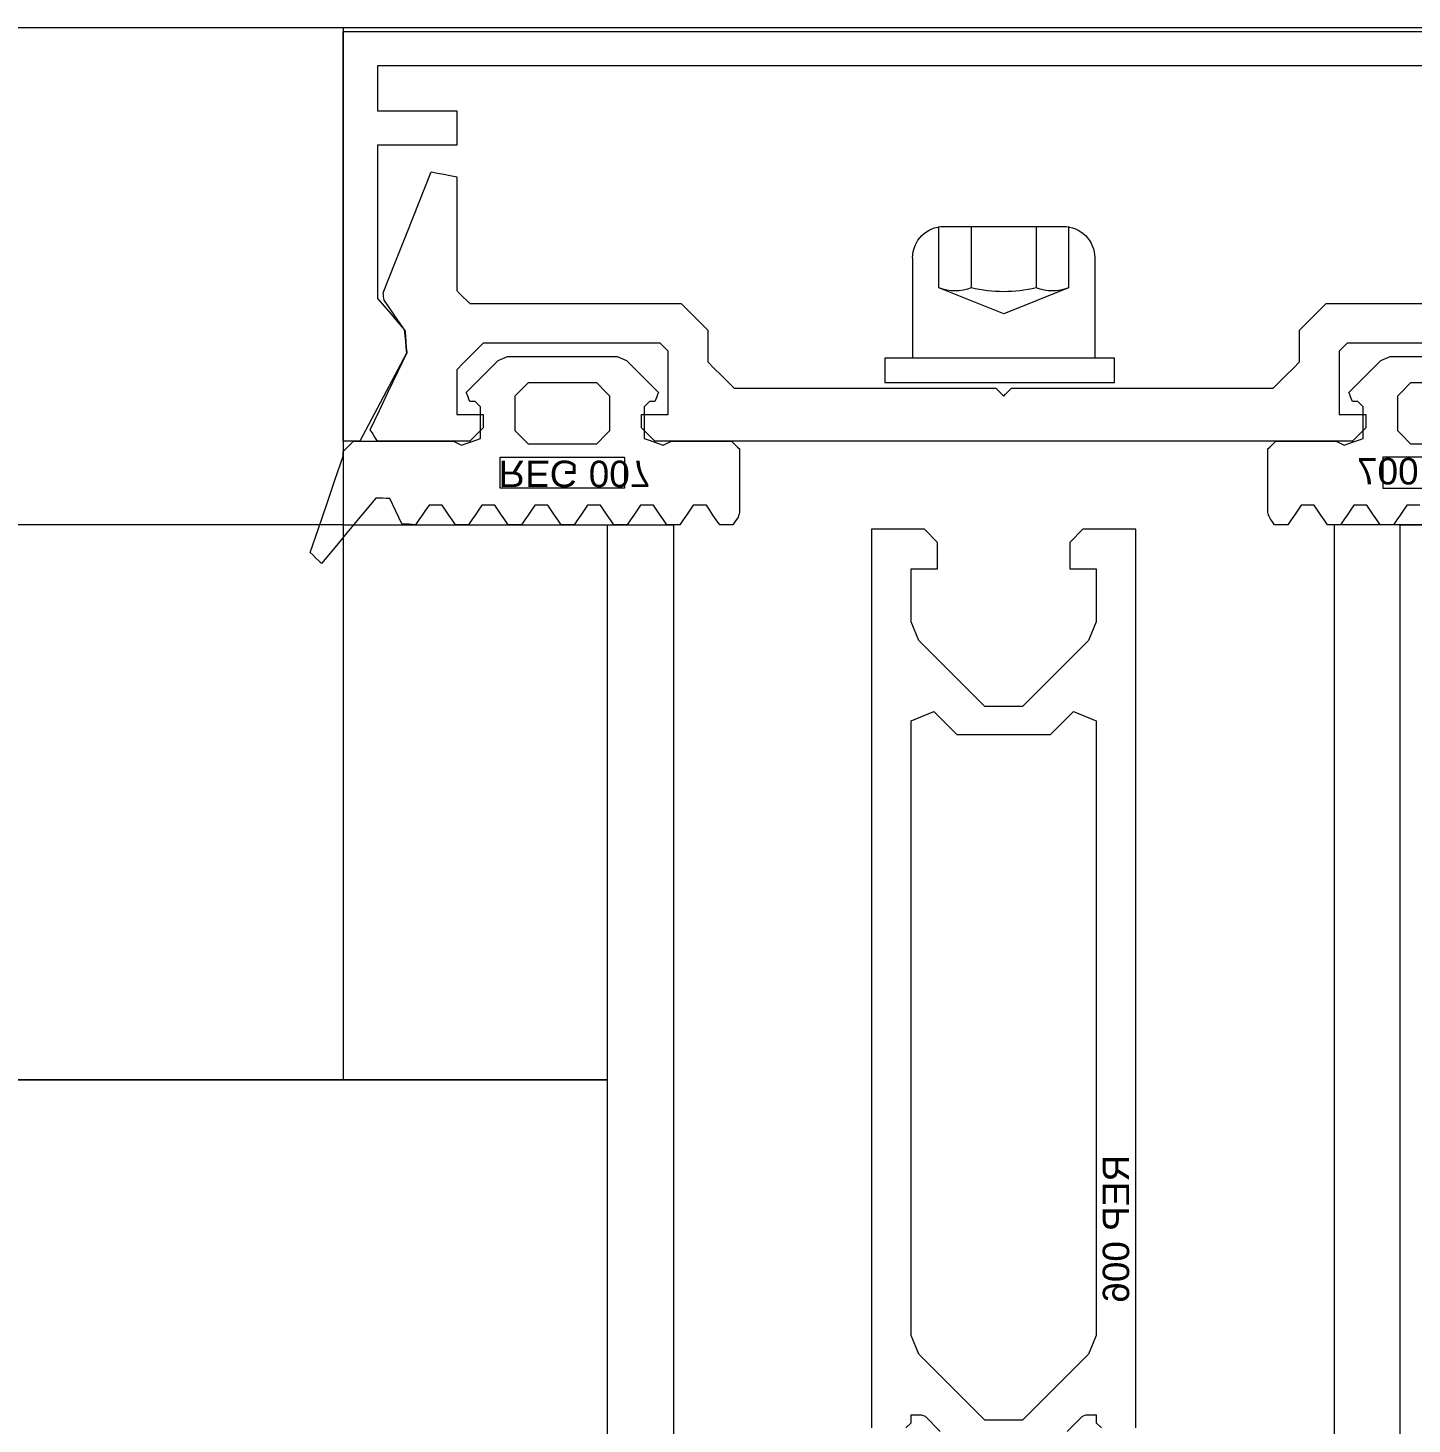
# Model space of a CAD drawing. Header units: millimetres. Extents: x 97 to 214665, y -4577 to 61202.
# Drawn here: x 189736.2 to 189788.6, y 16072.2 to 16125 of the extents above; entities that cross this region are included whole.
import ezdxf

# ---------------------------------------------------------------- set-up
doc = ezdxf.new("R2010")
doc.units = ezdxf.units.MM
for name, color, linetype, lineweight in [('A-GLAZ-____-MCUT', 151, 'Continuous', 9), ('A-GLAZ-____-OTLN', 151, 'Continuous', 9), ('A-GLAZ-CURT-OTLN', 52, 'Continuous', 9), ('A-GLAZ-CWMG-MCUT', 51, 'Continuous', 9), ('A-GLAZ-CWMG-OTLN', 51, 'Continuous', 9), ('G-XREF-____-OTLN', 8, 'Continuous', 9)]:
    doc.layers.add(name, color=color, linetype=linetype, lineweight=lineweight)
doc.styles.add('Arial', font='arial.ttf', dxfattribs={"height": 1})

# ---------------------------------------------------------------- blocks, each defined once
blk = doc.blocks.new('Прямоугольный импост - Рядовой 50х200-39391430-О_АИ_ПП_4_200_Целиком')
at = {"layer": 'A-GLAZ-CWMG-MCUT', "color": 90}
for p, q in [((-40, -21), (-40, 21)), ((-10, 21), (-10, -21)), ((-50, -39.8), (-50, -21)), ((-50, -21), (-40, -21)), ((-10, -21), (0, -21)), ((0, -39.8), (-50, -39.8))]:
    blk.add_line(p, q, dxfattribs=at)
blk = doc.blocks.new('PNS_Панель прямоугольная2 - Нр_Стекло - 40мм-39391516-О_АИ_ПП_4_200_Целиком')
at = {"layer": 'A-GLAZ-____-OTLN', "lineweight": 5}
h = blk.add_hatch(dxfattribs=at)
h.set_pattern_fill('FP_141', color=256, style=0, pattern_type=2)
h.set_pattern_definition([(45, (-131902.5, -15985.2), (-282.8427, 282.8427), [200, -600]), (45, (-132102.5, -16085.2), (-282.8427, 282.8427), [600, -200]), (45, (-131702.5, -16185.2), (-282.8427, 282.8427), [200, -600])])
h.paths.add_polyline_path([(-192.64, -40), (447.511, -40), (447.511, -21), (457.511, -21), (457.511, 0), (-457.511, 0), (-457.511, -21), (-447.511, -21), (-447.511, -40)])
at = {"layer": 'A-GLAZ-____-MCUT', "color": 10, "lineweight": 5}
blk.add_line((457.511, 0), (-457.511, 0), dxfattribs=at)
at = {"layer": 'A-GLAZ-____-OTLN', "color": 10, "lineweight": 5}
blk.add_line((-457.511, 0), (457.511, 0), dxfattribs=at)
blk = doc.blocks.new('Прямоугольный импост - Рядовой 50х200-39391418-О_АИ_ПП_4_200_Целиком')
at = {"layer": 'A-GLAZ-CWMG-OTLN', "color": 10, "lineweight": 5}
for p, q in [((132250, 16125), (131354.978, 16125)), ((132250, 16106.2), (131354.978, 16106.2)), ((132250, 16106.2), (132250, 16085.2))]:
    blk.add_line(p, q, dxfattribs=at)
blk = doc.blocks.new('Прямоугольный импост - 200_dwg-17677014-О_АИ_ПП_4_200_Целиком')
at = {"layer": 'G-XREF-____-OTLN', "color": 10, "lineweight": 5}
for p, q in [((227995.227, 196719.511), (227995.227, 196721.831)), ((227997.677, 196719.511), (227997.677, 196721.831)), ((227994.193, 196719.511), (227998.711, 196719.511))]:
    blk.add_line(p, q, dxfattribs=at)
at = {"layer": 'G-XREF-____-OTLN', "color": 10, "lineweight": 5, "flags": 128}
for points in [[(227998.855, 196765.1), (227999.429, 196764.526), (227999.571, 196764.468), (227999.952, 196764.468), (227999.952, 196764.768), (228000.152, 196764.968)], [(228001.452, 196764.968), (228001.452, 196730.967), (227999.452, 196730.967), (227998.952, 196731.467), (227998.952, 196732.467), (227999.952, 196732.467), (227999.952, 196734.468), (227999.659, 196735.175), (227997.159, 196737.675), (227995.745, 196737.675), (227993.245, 196735.175), (227992.952, 196734.468), (227992.952, 196732.467), (227993.952, 196732.467), (227993.952, 196731.467), (227993.452, 196730.967), (227991.452, 196730.967), (227991.452, 196764.968)], [(227992.752, 196764.968), (227992.952, 196764.768), (227992.952, 196764.468), (227993.334, 196764.468), (227993.475, 196764.526), (227994.049, 196765.1)], [(227971.852, 196730.798), (227983.952, 196730.798), (227983.952, 196772.798), (227982.452, 196772.798)], [(228021.053, 196730.798), (228008.952, 196730.798), (228008.952, 196772.798), (228010.452, 196772.798)], [(227970.64, 196732.263), (227970.534, 196732.159), (227970.427, 196732.055), (227970.321, 196731.951), (227970.214, 196731.847)], [(227972.687, 196729.788), (227972.176, 196730.407), (227971.664, 196731.025), (227971.152, 196731.644), (227970.64, 196732.263)], [(227970.214, 196731.847), (227970.524, 196730.934), (227970.833, 196730.021), (227971.143, 196729.109), (227971.452, 196728.196)], [(227973.682, 196730.759), (227973.567, 196730.519), (227973.452, 196730.279), (227973.338, 196730.039), (227973.223, 196729.8)], [(227974.2, 196730.798), (227974.07, 196730.788), (227973.941, 196730.778), (227973.811, 196730.768), (227973.682, 196730.759)], [(227974.705, 196730.06), (227974.578, 196730.244), (227974.452, 196730.429), (227974.326, 196730.614), (227974.2, 196730.798)], [(227975.705, 196730.798), (227975.578, 196730.614), (227975.452, 196730.429), (227975.326, 196730.244), (227975.2, 196730.06)], [(227976.2, 196730.798), (227976.076, 196730.798), (227975.952, 196730.798), (227975.828, 196730.798), (227975.705, 196730.798)], [(227976.705, 196730.06), (227976.578, 196730.244), (227976.452, 196730.429), (227976.326, 196730.614), (227976.2, 196730.798)], [(227977.705, 196730.798), (227977.578, 196730.614), (227977.452, 196730.429), (227977.326, 196730.244), (227977.2, 196730.06)], [(227978.2, 196730.798), (227978.076, 196730.798), (227977.952, 196730.798), (227977.828, 196730.798), (227977.705, 196730.798)], [(227978.705, 196730.06), (227978.578, 196730.244), (227978.452, 196730.429), (227978.326, 196730.614), (227978.2, 196730.798)], [(227979.705, 196730.798), (227979.578, 196730.614), (227979.452, 196730.429), (227979.326, 196730.244), (227979.2, 196730.06)], [(227980.2, 196730.798), (227980.076, 196730.798), (227979.952, 196730.798), (227979.828, 196730.798), (227979.705, 196730.798)], [(227980.705, 196730.06), (227980.578, 196730.244), (227980.452, 196730.429), (227980.326, 196730.614), (227980.2, 196730.798)], [(227981.705, 196730.798), (227981.578, 196730.614), (227981.452, 196730.429), (227981.326, 196730.244), (227981.2, 196730.06)], [(227982.2, 196730.798), (227982.076, 196730.798), (227981.952, 196730.798), (227981.828, 196730.798), (227981.705, 196730.798)], [(227982.705, 196730.06), (227982.578, 196730.244), (227982.452, 196730.429), (227982.326, 196730.614), (227982.2, 196730.798)], [(227983.705, 196730.798), (227983.578, 196730.614), (227983.452, 196730.429), (227983.326, 196730.244), (227983.2, 196730.06)], [(227984.2, 196730.798), (227984.076, 196730.798), (227983.952, 196730.798), (227983.828, 196730.798), (227983.705, 196730.798)], [(227984.705, 196730.06), (227984.578, 196730.244), (227984.452, 196730.429), (227984.326, 196730.614), (227984.2, 196730.798)], [(227985.705, 196730.798), (227985.578, 196730.614), (227985.452, 196730.429), (227985.326, 196730.244), (227985.2, 196730.06)], [(227986.2, 196730.798), (227986.076, 196730.798), (227985.952, 196730.798), (227985.828, 196730.798), (227985.705, 196730.798)], [(227986.4, 196730.506), (227986.35, 196730.579), (227986.3, 196730.652), (227986.25, 196730.725), (227986.2, 196730.798)], [(228006.705, 196730.798), (228006.655, 196730.725), (228006.605, 196730.652), (228006.555, 196730.579), (228006.505, 196730.506)], [(228007.2, 196730.798), (228007.076, 196730.798), (228006.952, 196730.798), (228006.828, 196730.798), (228006.705, 196730.798)], [(228007.705, 196730.06), (228007.578, 196730.244), (228007.452, 196730.429), (228007.326, 196730.614), (228007.2, 196730.798)], [(228008.705, 196730.798), (228008.578, 196730.614), (228008.452, 196730.429), (228008.326, 196730.244), (228008.2, 196730.06)], [(228009.2, 196730.798), (228009.076, 196730.798), (228008.952, 196730.798), (228008.828, 196730.798), (228008.705, 196730.798)], [(228009.705, 196730.06), (228009.578, 196730.244), (228009.452, 196730.429), (228009.326, 196730.614), (228009.2, 196730.798)], [(228010.705, 196730.798), (228010.578, 196730.614), (228010.452, 196730.429), (228010.326, 196730.244), (228010.2, 196730.06)], [(228011.2, 196730.798), (228011.076, 196730.798), (228010.952, 196730.798), (228010.828, 196730.798), (228010.705, 196730.798)], [(228011.705, 196730.06), (228011.578, 196730.244), (228011.452, 196730.429), (228011.326, 196730.614), (228011.2, 196730.798)], [(227986.452, 196730.336), (227986.439, 196730.379), (227986.426, 196730.421), (227986.413, 196730.463), (227986.4, 196730.506)], [(227986.452, 196727.929), (227986.452, 196728.531), (227986.452, 196729.133), (227986.452, 196729.735), (227986.452, 196730.336)], [(228006.505, 196730.506), (228006.491, 196730.463), (228006.478, 196730.421), (228006.465, 196730.379), (228006.452, 196730.336)], [(228006.452, 196730.336), (228006.452, 196729.735), (228006.452, 196729.133), (228006.452, 196728.531), (228006.452, 196727.929)], [(227973.223, 196729.8), (227973.089, 196729.797), (227972.955, 196729.794), (227972.821, 196729.791), (227972.687, 196729.788)], [(227975.2, 196730.06), (227975.076, 196730.06), (227974.952, 196730.06), (227974.828, 196730.06), (227974.705, 196730.06)], [(227977.2, 196730.06), (227977.076, 196730.06), (227976.952, 196730.06), (227976.828, 196730.06), (227976.705, 196730.06)], [(227979.2, 196730.06), (227979.076, 196730.06), (227978.952, 196730.06), (227978.828, 196730.06), (227978.705, 196730.06)], [(227981.2, 196730.06), (227981.076, 196730.06), (227980.952, 196730.06), (227980.828, 196730.06), (227980.705, 196730.06)], [(227983.2, 196730.06), (227983.076, 196730.06), (227982.952, 196730.06), (227982.828, 196730.06), (227982.705, 196730.06)], [(227985.2, 196730.06), (227985.076, 196730.06), (227984.952, 196730.06), (227984.828, 196730.06), (227984.705, 196730.06)], [(228008.2, 196730.06), (228008.076, 196730.06), (228007.952, 196730.06), (228007.828, 196730.06), (228007.705, 196730.06)], [(228010.2, 196730.06), (228010.076, 196730.06), (228009.952, 196730.06), (228009.828, 196730.06), (228009.705, 196730.06)], [(228012.2, 196730.06), (228012.076, 196730.06), (228011.952, 196730.06), (228011.828, 196730.06), (228011.705, 196730.06)], [(227971.452, 196728.196), (227971.452, 196728.154), (227971.452, 196728.113), (227971.452, 196728.071), (227971.452, 196728.029)], [(227971.452, 196728.029), (227971.552, 196727.929), (227971.652, 196727.829), (227971.752, 196727.729), (227971.852, 196727.629)], [(227972.093, 196727.629), (227971.933, 196727.629), (227971.772, 196727.629), (227971.612, 196727.629), (227971.452, 196727.629)], [(227971.452, 196727.629), (227971.452, 196723.754), (227971.452, 196719.879), (227971.452, 196716.004), (227971.452, 196712.129)], [(227971.852, 196727.629), (227972.796, 196727.629), (227973.739, 196727.629), (227974.682, 196727.629), (227975.626, 196727.629)], [(227973.859, 196724.304), (227973.417, 196725.136), (227972.976, 196725.967), (227972.534, 196726.798), (227972.093, 196727.629)], [(227972.752, 196727.629), (227972.684, 196727.522), (227972.617, 196727.415), (227972.549, 196727.307), (227972.481, 196727.2)], [(227976.252, 196727.629), (227975.377, 196727.629), (227974.502, 196727.629), (227973.627, 196727.629), (227972.752, 196727.629)], [(227975.626, 196727.629), (227975.704, 196727.667), (227975.782, 196727.705), (227975.861, 196727.742), (227975.939, 196727.78)], [(227975.939, 196727.78), (227976.117, 196727.718), (227976.296, 196727.656), (227976.474, 196727.594), (227976.652, 196727.531)], [(227976.752, 196727.129), (227976.627, 196727.254), (227976.502, 196727.379), (227976.377, 196727.504), (227976.252, 196727.629)], [(227976.652, 196727.531), (227976.652, 196727.231), (227976.652, 196726.93), (227976.652, 196726.63), (227976.652, 196726.329)], [(227977.952, 196727.229), (227978.077, 196727.354), (227978.202, 196727.479), (227978.327, 196727.604), (227978.452, 196727.729)], [(227978.452, 196727.729), (227979.102, 196727.729), (227979.752, 196727.729), (227980.402, 196727.729), (227981.052, 196727.729)], [(227981.052, 196727.729), (227981.177, 196727.604), (227981.302, 196727.479), (227981.427, 196727.354), (227981.552, 196727.229)], [(227983.252, 196727.629), (227983.127, 196727.504), (227983.002, 196727.379), (227982.877, 196727.254), (227982.752, 196727.129)], [(227982.852, 196727.531), (227983.031, 196727.594), (227983.209, 196727.656), (227983.387, 196727.718), (227983.565, 196727.78)], [(227982.852, 196726.329), (227982.852, 196726.63), (227982.852, 196726.93), (227982.852, 196727.231), (227982.852, 196727.531)], [(228009.652, 196727.629), (228003.052, 196727.629), (227996.452, 196727.629), (227989.852, 196727.629), (227983.252, 196727.629)], [(227983.565, 196727.78), (227983.644, 196727.742), (227983.722, 196727.705), (227983.8, 196727.667), (227983.879, 196727.629)], [(227983.879, 196727.629), (227984.447, 196727.629), (227985.015, 196727.629), (227985.584, 196727.629), (227986.152, 196727.629)], [(227986.152, 196727.629), (227986.227, 196727.704), (227986.302, 196727.779), (227986.377, 196727.854), (227986.452, 196727.929)], [(228006.452, 196727.929), (228006.527, 196727.854), (228006.602, 196727.779), (228006.677, 196727.704), (228006.752, 196727.629)], [(228006.752, 196727.629), (228007.321, 196727.629), (228007.889, 196727.629), (228008.457, 196727.629), (228009.026, 196727.629)], [(228009.026, 196727.629), (228009.104, 196727.667), (228009.182, 196727.705), (228009.261, 196727.742), (228009.339, 196727.78)], [(228009.339, 196727.78), (228009.517, 196727.718), (228009.696, 196727.656), (228009.874, 196727.594), (228010.052, 196727.531)], [(228010.152, 196727.129), (228010.027, 196727.254), (228009.902, 196727.379), (228009.777, 196727.504), (228009.652, 196727.629)], [(228010.052, 196727.531), (228010.052, 196727.231), (228010.052, 196726.93), (228010.052, 196726.63), (228010.052, 196726.329)], [(228011.352, 196727.229), (228011.477, 196727.354), (228011.602, 196727.479), (228011.727, 196727.604), (228011.852, 196727.729)], [(228011.852, 196727.729), (228012.502, 196727.729), (228013.152, 196727.729), (228013.802, 196727.729), (228014.452, 196727.729)], [(227972.481, 196727.2), (227972.83, 196726.468), (227973.178, 196725.736), (227973.526, 196725.005), (227973.875, 196724.273)], [(227976.752, 196726.629), (227976.752, 196726.754), (227976.752, 196726.879), (227976.752, 196727.004), (227976.752, 196727.129)], [(227977.952, 196725.929), (227977.952, 196726.254), (227977.952, 196726.579), (227977.952, 196726.904), (227977.952, 196727.229)], [(227981.552, 196727.229), (227981.552, 196726.904), (227981.552, 196726.579), (227981.552, 196726.254), (227981.552, 196725.929)], [(227982.752, 196727.129), (227982.752, 196727.004), (227982.752, 196726.879), (227982.752, 196726.754), (227982.752, 196726.629)], [(228010.152, 196726.629), (228010.152, 196726.754), (228010.152, 196726.879), (228010.152, 196727.004), (228010.152, 196727.129)], [(228011.352, 196725.929), (228011.352, 196726.254), (228011.352, 196726.579), (228011.352, 196726.904), (228011.352, 196727.229)], [(227975.752, 196724.929), (227975.752, 196725.354), (227975.752, 196725.779), (227975.752, 196726.204), (227975.752, 196726.629)], [(227975.752, 196726.629), (227976.002, 196726.629), (227976.252, 196726.629), (227976.502, 196726.629), (227976.752, 196726.629)], [(227982.752, 196726.629), (227983.002, 196726.629), (227983.252, 196726.629), (227983.502, 196726.629), (227983.752, 196726.629)], [(227983.752, 196726.629), (227983.752, 196726.029), (227983.752, 196725.429), (227983.752, 196724.829), (227983.752, 196724.229)], [(228009.152, 196724.229), (228009.152, 196724.829), (228009.152, 196725.429), (228009.152, 196726.029), (228009.152, 196726.629)], [(228009.152, 196726.629), (228009.402, 196726.629), (228009.652, 196726.629), (228009.902, 196726.629), (228010.152, 196726.629)], [(227976.252, 196726.129), (227976.217, 196726.044), (227976.182, 196725.958), (227976.146, 196725.873), (227976.111, 196725.788)], [(227976.452, 196726.129), (227976.402, 196726.129), (227976.352, 196726.129), (227976.302, 196726.129), (227976.252, 196726.129)], [(227976.652, 196726.329), (227976.602, 196726.279), (227976.552, 196726.229), (227976.502, 196726.179), (227976.452, 196726.129)], [(227978.452, 196725.429), (227978.327, 196725.554), (227978.202, 196725.679), (227978.077, 196725.804), (227977.952, 196725.929)], [(227981.552, 196725.929), (227981.427, 196725.804), (227981.302, 196725.679), (227981.177, 196725.554), (227981.052, 196725.429)], [(227983.052, 196726.129), (227983.002, 196726.179), (227982.952, 196726.229), (227982.902, 196726.279), (227982.852, 196726.329)], [(227983.252, 196726.129), (227983.202, 196726.129), (227983.152, 196726.129), (227983.102, 196726.129), (227983.052, 196726.129)], [(227983.394, 196725.788), (227983.358, 196725.873), (227983.323, 196725.958), (227983.288, 196726.044), (227983.252, 196726.129)], [(227996.152, 196725.629), (227996.227, 196725.704), (227996.302, 196725.779), (227996.377, 196725.854), (227996.452, 196725.929)], [(227996.452, 196725.929), (227996.527, 196725.854), (227996.602, 196725.779), (227996.677, 196725.704), (227996.752, 196725.629)], [(228009.652, 196726.129), (228009.617, 196726.044), (228009.582, 196725.958), (228009.546, 196725.873), (228009.511, 196725.788)], [(228009.852, 196726.129), (228009.802, 196726.129), (228009.752, 196726.129), (228009.702, 196726.129), (228009.652, 196726.129)], [(228010.052, 196726.329), (228010.002, 196726.279), (228009.952, 196726.229), (228009.902, 196726.179), (228009.852, 196726.129)], [(228011.852, 196725.429), (228011.727, 196725.554), (228011.602, 196725.679), (228011.477, 196725.804), (228011.352, 196725.929)], [(227976.111, 196725.788), (227976.414, 196725.485), (227976.717, 196725.182), (227977.02, 196724.879), (227977.323, 196724.575)], [(227981.052, 196725.429), (227980.402, 196725.429), (227979.752, 196725.429), (227979.102, 196725.429), (227978.452, 196725.429)], [(227982.182, 196724.575), (227982.485, 196724.879), (227982.788, 196725.182), (227983.091, 196725.485), (227983.394, 196725.788)], [(227985.252, 196724.629), (227985.502, 196724.879), (227985.752, 196725.129), (227986.002, 196725.379), (227986.252, 196725.629)], [(227986.252, 196725.629), (227988.727, 196725.629), (227991.202, 196725.629), (227993.677, 196725.629), (227996.152, 196725.629)], [(227996.752, 196725.629), (227999.227, 196725.629), (228001.702, 196725.629), (228004.177, 196725.629), (228006.652, 196725.629)], [(228006.652, 196725.629), (228006.902, 196725.379), (228007.152, 196725.129), (228007.402, 196724.879), (228007.652, 196724.629)], [(228009.511, 196725.788), (228009.814, 196725.485), (228010.117, 196725.182), (228010.42, 196724.879), (228010.723, 196724.575)], [(228014.452, 196725.429), (228013.802, 196725.429), (228013.152, 196725.429), (228012.502, 196725.429), (228011.852, 196725.429)], [(227976.752, 196723.929), (227976.502, 196724.179), (227976.252, 196724.429), (227976.002, 196724.679), (227975.752, 196724.929)], [(227973.761, 196723.409), (227973.785, 196723.633), (227973.81, 196723.857), (227973.834, 196724.081), (227973.859, 196724.304)], [(227973.875, 196724.273), (227973.859, 196724.074), (227973.843, 196723.875), (227973.828, 196723.676), (227973.812, 196723.477)], [(227977.323, 196724.575), (227977.411, 196724.539), (227977.5, 196724.502), (227977.588, 196724.466), (227977.676, 196724.429)], [(227977.676, 196724.429), (227978.714, 196724.429), (227979.752, 196724.429), (227980.79, 196724.429), (227981.828, 196724.429)], [(227981.828, 196724.429), (227981.916, 196724.466), (227982.005, 196724.502), (227982.093, 196724.539), (227982.182, 196724.575)], [(227985.252, 196723.429), (227985.252, 196723.729), (227985.252, 196724.029), (227985.252, 196724.329), (227985.252, 196724.629)], [(227999.897, 196720.696), (227999.897, 196724.496), (227993.008, 196724.496), (227993.008, 196720.696)], [(228007.652, 196724.629), (228007.652, 196724.329), (228007.652, 196724.029), (228007.652, 196723.729), (228007.652, 196723.429)], [(228010.723, 196724.575), (228010.811, 196724.539), (228010.9, 196724.502), (228010.988, 196724.466), (228011.076, 196724.429)], [(228011.076, 196724.429), (228012.114, 196724.429), (228013.152, 196724.429), (228014.19, 196724.429), (228015.228, 196724.429)], [(227983.452, 196723.929), (227981.777, 196723.929), (227980.102, 196723.929), (227978.427, 196723.929), (227976.752, 196723.929)], [(227983.752, 196724.229), (227983.677, 196724.154), (227983.602, 196724.079), (227983.527, 196724.004), (227983.452, 196723.929)], [(228009.452, 196723.929), (228009.377, 196724.004), (228009.302, 196724.079), (228009.227, 196724.154), (228009.152, 196724.229)], [(228016.152, 196723.929), (228014.477, 196723.929), (228012.802, 196723.929), (228011.127, 196723.929), (228009.452, 196723.929)], [(227972.752, 196722.229), (227973.004, 196722.524), (227973.256, 196722.819), (227973.508, 196723.114), (227973.761, 196723.409)], [(227973.812, 196723.477), (227973.61, 196723.182), (227973.408, 196722.888), (227973.207, 196722.593), (227973.005, 196722.299)], [(227984.252, 196722.429), (227984.502, 196722.679), (227984.752, 196722.929), (227985.002, 196723.179), (227985.252, 196723.429)], [(228007.652, 196723.429), (228007.902, 196723.179), (228008.152, 196722.929), (228008.402, 196722.679), (228008.652, 196722.429)], [(227998.902, 196719.511), (227998.902, 196721.831), (227996.452, 196722.814), (227994.002, 196721.831), (227994.002, 196719.511)], [(227972.752, 196716.429), (227972.752, 196717.879), (227972.752, 196719.329), (227972.752, 196720.779), (227972.752, 196722.229)], [(227973.005, 196722.299), (227972.997, 196722.229), (227972.989, 196722.159), (227972.981, 196722.088), (227972.973, 196722.018)], [(227975.752, 196721.929), (227975.877, 196722.054), (227976.002, 196722.179), (227976.127, 196722.304), (227976.252, 196722.429)], [(227976.252, 196722.429), (227978.252, 196722.429), (227980.252, 196722.429), (227982.252, 196722.429), (227984.252, 196722.429)], [(228008.652, 196722.429), (228010.652, 196722.429), (228012.652, 196722.429), (228014.652, 196722.429), (228016.652, 196722.429)], [(227972.973, 196722.018), (227973.427, 196720.875), (227973.88, 196719.732), (227974.334, 196718.588), (227974.787, 196717.445)], [(227975.752, 196717.629), (227975.752, 196718.704), (227975.752, 196719.779), (227975.752, 196720.854), (227975.752, 196721.929)], [(227974.787, 196717.445), (227975.029, 196717.491), (227975.27, 196717.537), (227975.511, 196717.583), (227975.752, 196717.629)], [(227975.752, 196716.429), (227975.002, 196716.429), (227974.252, 196716.429), (227973.502, 196716.429), (227972.752, 196716.429)], [(227975.752, 196715.129), (227975.752, 196715.454), (227975.752, 196715.779), (227975.752, 196716.104), (227975.752, 196716.429)], [(227972.752, 196713.429), (227972.752, 196713.854), (227972.752, 196714.279), (227972.752, 196714.704), (227972.752, 196715.129)], [(227972.752, 196715.129), (227973.502, 196715.129), (227974.252, 196715.129), (227975.002, 196715.129), (227975.752, 196715.129)], [(228020.152, 196713.429), (228008.302, 196713.429), (227996.452, 196713.429), (227984.602, 196713.429), (227972.752, 196713.429)], [(227971.452, 196712.129), (227983.952, 196712.129), (227996.452, 196712.129), (228008.952, 196712.129), (228021.452, 196712.129)]]:
    blk.add_lwpolyline(points, dxfattribs=at)
for points in [[(227998.22, 196738.735), (227999.099, 196737.857), (227999.952, 196738.21), (227999.952, 196761.468), (227999.659, 196762.175), (227997.159, 196764.675), (227995.745, 196764.675), (227993.245, 196762.175), (227992.952, 196761.468), (227992.952, 196738.21), (227993.806, 196737.857), (227994.684, 196738.735)], [(227982.102, 196728.241), (227982.102, 196729.41), (227977.402, 196729.41), (227977.402, 196728.241)], [(228010.802, 196728.241), (228010.802, 196729.41), (228015.502, 196729.41), (228015.502, 196728.241)], [(227991.956, 196724.496), (227991.956, 196725.417), (228000.648, 196725.417), (228000.648, 196724.496)]]:
    blk.add_lwpolyline(points, close=True, dxfattribs=at)
at = {"layer": 'G-XREF-____-OTLN', "color": 10, "lineweight": 5}
for centre, radius, start, end in [((227994.615, 196720.278), 1.669, 68.4728, 111.5272), ((227996.452, 196716.781), 5.196, 76.3644, 103.6356), ((227998.29, 196720.278), 1.669, 68.4728, 111.5272), ((227994.193, 196720.696), 1.186, 180, 270), ((227998.711, 196720.696), 1.186, 270, 0)]:
    blk.add_arc(centre, radius, start, end, dxfattribs=at)
blk = doc.blocks.new('Прямоугольный импост - 200_dwg-V118-О_АИ_ПП_4_200_Целиком')
at = {"layer": 'G-XREF-____-OTLN', "color": 10, "lineweight": 5}
for p, q in [((227995.227, 196719.511), (227995.227, 196721.831)), ((227997.677, 196719.511), (227997.677, 196721.831)), ((227994.193, 196719.511), (227998.711, 196719.511))]:
    blk.add_line(p, q, dxfattribs=at)
at = {"layer": 'G-XREF-____-OTLN', "color": 10, "lineweight": 5, "flags": 128}
for points in [[(227998.855, 196765.1), (227999.429, 196764.526), (227999.571, 196764.468), (227999.952, 196764.468), (227999.952, 196764.768), (228000.152, 196764.968)], [(228001.452, 196764.968), (228001.452, 196730.967), (227999.452, 196730.967), (227998.952, 196731.467), (227998.952, 196732.467), (227999.952, 196732.467), (227999.952, 196734.468), (227999.659, 196735.175), (227997.159, 196737.675), (227995.745, 196737.675), (227993.245, 196735.175), (227992.952, 196734.468), (227992.952, 196732.467), (227993.952, 196732.467), (227993.952, 196731.467), (227993.452, 196730.967), (227991.452, 196730.967), (227991.452, 196764.968)], [(227992.752, 196764.968), (227992.952, 196764.768), (227992.952, 196764.468), (227993.334, 196764.468), (227993.475, 196764.526), (227994.049, 196765.1)], [(227971.852, 196730.798), (227983.952, 196730.798), (227983.952, 196772.798), (227982.452, 196772.798)], [(228021.053, 196730.798), (228008.952, 196730.798), (228008.952, 196772.798), (228010.452, 196772.798)], [(227970.64, 196732.263), (227970.534, 196732.159), (227970.427, 196732.055), (227970.321, 196731.951), (227970.214, 196731.847)], [(227972.687, 196729.788), (227972.176, 196730.407), (227971.664, 196731.025), (227971.152, 196731.644), (227970.64, 196732.263)], [(227970.214, 196731.847), (227970.524, 196730.934), (227970.833, 196730.021), (227971.143, 196729.109), (227971.452, 196728.196)], [(227973.682, 196730.759), (227973.567, 196730.519), (227973.452, 196730.279), (227973.338, 196730.039), (227973.223, 196729.8)], [(227974.2, 196730.798), (227974.07, 196730.788), (227973.941, 196730.778), (227973.811, 196730.768), (227973.682, 196730.759)], [(227974.705, 196730.06), (227974.578, 196730.244), (227974.452, 196730.429), (227974.326, 196730.614), (227974.2, 196730.798)], [(227975.705, 196730.798), (227975.578, 196730.614), (227975.452, 196730.429), (227975.326, 196730.244), (227975.2, 196730.06)], [(227976.2, 196730.798), (227976.076, 196730.798), (227975.952, 196730.798), (227975.828, 196730.798), (227975.705, 196730.798)], [(227976.705, 196730.06), (227976.578, 196730.244), (227976.452, 196730.429), (227976.326, 196730.614), (227976.2, 196730.798)], [(227977.705, 196730.798), (227977.578, 196730.614), (227977.452, 196730.429), (227977.326, 196730.244), (227977.2, 196730.06)], [(227978.2, 196730.798), (227978.076, 196730.798), (227977.952, 196730.798), (227977.828, 196730.798), (227977.705, 196730.798)], [(227978.705, 196730.06), (227978.578, 196730.244), (227978.452, 196730.429), (227978.326, 196730.614), (227978.2, 196730.798)], [(227979.705, 196730.798), (227979.578, 196730.614), (227979.452, 196730.429), (227979.326, 196730.244), (227979.2, 196730.06)], [(227980.2, 196730.798), (227980.076, 196730.798), (227979.952, 196730.798), (227979.828, 196730.798), (227979.705, 196730.798)], [(227980.705, 196730.06), (227980.578, 196730.244), (227980.452, 196730.429), (227980.326, 196730.614), (227980.2, 196730.798)], [(227981.705, 196730.798), (227981.578, 196730.614), (227981.452, 196730.429), (227981.326, 196730.244), (227981.2, 196730.06)], [(227982.2, 196730.798), (227982.076, 196730.798), (227981.952, 196730.798), (227981.828, 196730.798), (227981.705, 196730.798)], [(227982.705, 196730.06), (227982.578, 196730.244), (227982.452, 196730.429), (227982.326, 196730.614), (227982.2, 196730.798)], [(227983.705, 196730.798), (227983.578, 196730.614), (227983.452, 196730.429), (227983.326, 196730.244), (227983.2, 196730.06)], [(227984.2, 196730.798), (227984.076, 196730.798), (227983.952, 196730.798), (227983.828, 196730.798), (227983.705, 196730.798)], [(227984.705, 196730.06), (227984.578, 196730.244), (227984.452, 196730.429), (227984.326, 196730.614), (227984.2, 196730.798)], [(227985.705, 196730.798), (227985.578, 196730.614), (227985.452, 196730.429), (227985.326, 196730.244), (227985.2, 196730.06)], [(227986.2, 196730.798), (227986.076, 196730.798), (227985.952, 196730.798), (227985.828, 196730.798), (227985.705, 196730.798)], [(227986.4, 196730.506), (227986.35, 196730.579), (227986.3, 196730.652), (227986.25, 196730.725), (227986.2, 196730.798)], [(228006.705, 196730.798), (228006.655, 196730.725), (228006.605, 196730.652), (228006.555, 196730.579), (228006.505, 196730.506)], [(228007.2, 196730.798), (228007.076, 196730.798), (228006.952, 196730.798), (228006.828, 196730.798), (228006.705, 196730.798)], [(228007.705, 196730.06), (228007.578, 196730.244), (228007.452, 196730.429), (228007.326, 196730.614), (228007.2, 196730.798)], [(228008.705, 196730.798), (228008.578, 196730.614), (228008.452, 196730.429), (228008.326, 196730.244), (228008.2, 196730.06)], [(228009.2, 196730.798), (228009.076, 196730.798), (228008.952, 196730.798), (228008.828, 196730.798), (228008.705, 196730.798)], [(228009.705, 196730.06), (228009.578, 196730.244), (228009.452, 196730.429), (228009.326, 196730.614), (228009.2, 196730.798)], [(228010.705, 196730.798), (228010.578, 196730.614), (228010.452, 196730.429), (228010.326, 196730.244), (228010.2, 196730.06)], [(228011.2, 196730.798), (228011.076, 196730.798), (228010.952, 196730.798), (228010.828, 196730.798), (228010.705, 196730.798)], [(228011.705, 196730.06), (228011.578, 196730.244), (228011.452, 196730.429), (228011.326, 196730.614), (228011.2, 196730.798)], [(227986.452, 196730.336), (227986.439, 196730.379), (227986.426, 196730.421), (227986.413, 196730.463), (227986.4, 196730.506)], [(227986.452, 196727.929), (227986.452, 196728.531), (227986.452, 196729.133), (227986.452, 196729.735), (227986.452, 196730.336)], [(228006.505, 196730.506), (228006.491, 196730.463), (228006.478, 196730.421), (228006.465, 196730.379), (228006.452, 196730.336)], [(228006.452, 196730.336), (228006.452, 196729.735), (228006.452, 196729.133), (228006.452, 196728.531), (228006.452, 196727.929)], [(227973.223, 196729.8), (227973.089, 196729.797), (227972.955, 196729.794), (227972.821, 196729.791), (227972.687, 196729.788)], [(227975.2, 196730.06), (227975.076, 196730.06), (227974.952, 196730.06), (227974.828, 196730.06), (227974.705, 196730.06)], [(227977.2, 196730.06), (227977.076, 196730.06), (227976.952, 196730.06), (227976.828, 196730.06), (227976.705, 196730.06)], [(227979.2, 196730.06), (227979.076, 196730.06), (227978.952, 196730.06), (227978.828, 196730.06), (227978.705, 196730.06)], [(227981.2, 196730.06), (227981.076, 196730.06), (227980.952, 196730.06), (227980.828, 196730.06), (227980.705, 196730.06)], [(227983.2, 196730.06), (227983.076, 196730.06), (227982.952, 196730.06), (227982.828, 196730.06), (227982.705, 196730.06)], [(227985.2, 196730.06), (227985.076, 196730.06), (227984.952, 196730.06), (227984.828, 196730.06), (227984.705, 196730.06)], [(228008.2, 196730.06), (228008.076, 196730.06), (228007.952, 196730.06), (228007.828, 196730.06), (228007.705, 196730.06)], [(228010.2, 196730.06), (228010.076, 196730.06), (228009.952, 196730.06), (228009.828, 196730.06), (228009.705, 196730.06)], [(228012.2, 196730.06), (228012.076, 196730.06), (228011.952, 196730.06), (228011.828, 196730.06), (228011.705, 196730.06)], [(227971.452, 196728.196), (227971.452, 196728.154), (227971.452, 196728.113), (227971.452, 196728.071), (227971.452, 196728.029)], [(227971.452, 196728.029), (227971.552, 196727.929), (227971.652, 196727.829), (227971.752, 196727.729), (227971.852, 196727.629)], [(227972.093, 196727.629), (227971.933, 196727.629), (227971.772, 196727.629), (227971.612, 196727.629), (227971.452, 196727.629)], [(227971.452, 196727.629), (227971.452, 196723.754), (227971.452, 196719.879), (227971.452, 196716.004), (227971.452, 196712.129)], [(227971.852, 196727.629), (227972.796, 196727.629), (227973.739, 196727.629), (227974.682, 196727.629), (227975.626, 196727.629)], [(227973.859, 196724.304), (227973.417, 196725.136), (227972.976, 196725.967), (227972.534, 196726.798), (227972.093, 196727.629)], [(227972.752, 196727.629), (227972.684, 196727.522), (227972.617, 196727.415), (227972.549, 196727.307), (227972.481, 196727.2)], [(227976.252, 196727.629), (227975.377, 196727.629), (227974.502, 196727.629), (227973.627, 196727.629), (227972.752, 196727.629)], [(227975.626, 196727.629), (227975.704, 196727.667), (227975.782, 196727.705), (227975.861, 196727.742), (227975.939, 196727.78)], [(227975.939, 196727.78), (227976.117, 196727.718), (227976.296, 196727.656), (227976.474, 196727.594), (227976.652, 196727.531)], [(227976.752, 196727.129), (227976.627, 196727.254), (227976.502, 196727.379), (227976.377, 196727.504), (227976.252, 196727.629)], [(227976.652, 196727.531), (227976.652, 196727.231), (227976.652, 196726.93), (227976.652, 196726.63), (227976.652, 196726.329)], [(227977.952, 196727.229), (227978.077, 196727.354), (227978.202, 196727.479), (227978.327, 196727.604), (227978.452, 196727.729)], [(227978.452, 196727.729), (227979.102, 196727.729), (227979.752, 196727.729), (227980.402, 196727.729), (227981.052, 196727.729)], [(227981.052, 196727.729), (227981.177, 196727.604), (227981.302, 196727.479), (227981.427, 196727.354), (227981.552, 196727.229)], [(227983.252, 196727.629), (227983.127, 196727.504), (227983.002, 196727.379), (227982.877, 196727.254), (227982.752, 196727.129)], [(227982.852, 196727.531), (227983.031, 196727.594), (227983.209, 196727.656), (227983.387, 196727.718), (227983.565, 196727.78)], [(227982.852, 196726.329), (227982.852, 196726.63), (227982.852, 196726.93), (227982.852, 196727.231), (227982.852, 196727.531)], [(228009.652, 196727.629), (228003.052, 196727.629), (227996.452, 196727.629), (227989.852, 196727.629), (227983.252, 196727.629)], [(227983.565, 196727.78), (227983.644, 196727.742), (227983.722, 196727.705), (227983.8, 196727.667), (227983.879, 196727.629)], [(227983.879, 196727.629), (227984.447, 196727.629), (227985.015, 196727.629), (227985.584, 196727.629), (227986.152, 196727.629)], [(227986.152, 196727.629), (227986.227, 196727.704), (227986.302, 196727.779), (227986.377, 196727.854), (227986.452, 196727.929)], [(228006.452, 196727.929), (228006.527, 196727.854), (228006.602, 196727.779), (228006.677, 196727.704), (228006.752, 196727.629)], [(228006.752, 196727.629), (228007.321, 196727.629), (228007.889, 196727.629), (228008.457, 196727.629), (228009.026, 196727.629)], [(228009.026, 196727.629), (228009.104, 196727.667), (228009.182, 196727.705), (228009.261, 196727.742), (228009.339, 196727.78)], [(228009.339, 196727.78), (228009.517, 196727.718), (228009.696, 196727.656), (228009.874, 196727.594), (228010.052, 196727.531)], [(228010.152, 196727.129), (228010.027, 196727.254), (228009.902, 196727.379), (228009.777, 196727.504), (228009.652, 196727.629)], [(228010.052, 196727.531), (228010.052, 196727.231), (228010.052, 196726.93), (228010.052, 196726.63), (228010.052, 196726.329)], [(228011.352, 196727.229), (228011.477, 196727.354), (228011.602, 196727.479), (228011.727, 196727.604), (228011.852, 196727.729)], [(228011.852, 196727.729), (228012.502, 196727.729), (228013.152, 196727.729), (228013.802, 196727.729), (228014.452, 196727.729)], [(227972.481, 196727.2), (227972.83, 196726.468), (227973.178, 196725.736), (227973.526, 196725.005), (227973.875, 196724.273)], [(227976.752, 196726.629), (227976.752, 196726.754), (227976.752, 196726.879), (227976.752, 196727.004), (227976.752, 196727.129)], [(227977.952, 196725.929), (227977.952, 196726.254), (227977.952, 196726.579), (227977.952, 196726.904), (227977.952, 196727.229)], [(227981.552, 196727.229), (227981.552, 196726.904), (227981.552, 196726.579), (227981.552, 196726.254), (227981.552, 196725.929)], [(227982.752, 196727.129), (227982.752, 196727.004), (227982.752, 196726.879), (227982.752, 196726.754), (227982.752, 196726.629)], [(228010.152, 196726.629), (228010.152, 196726.754), (228010.152, 196726.879), (228010.152, 196727.004), (228010.152, 196727.129)], [(228011.352, 196725.929), (228011.352, 196726.254), (228011.352, 196726.579), (228011.352, 196726.904), (228011.352, 196727.229)], [(227975.752, 196724.929), (227975.752, 196725.354), (227975.752, 196725.779), (227975.752, 196726.204), (227975.752, 196726.629)], [(227975.752, 196726.629), (227976.002, 196726.629), (227976.252, 196726.629), (227976.502, 196726.629), (227976.752, 196726.629)], [(227982.752, 196726.629), (227983.002, 196726.629), (227983.252, 196726.629), (227983.502, 196726.629), (227983.752, 196726.629)], [(227983.752, 196726.629), (227983.752, 196726.029), (227983.752, 196725.429), (227983.752, 196724.829), (227983.752, 196724.229)], [(228009.152, 196724.229), (228009.152, 196724.829), (228009.152, 196725.429), (228009.152, 196726.029), (228009.152, 196726.629)], [(228009.152, 196726.629), (228009.402, 196726.629), (228009.652, 196726.629), (228009.902, 196726.629), (228010.152, 196726.629)], [(227976.252, 196726.129), (227976.217, 196726.044), (227976.182, 196725.958), (227976.146, 196725.873), (227976.111, 196725.788)], [(227976.452, 196726.129), (227976.402, 196726.129), (227976.352, 196726.129), (227976.302, 196726.129), (227976.252, 196726.129)], [(227976.652, 196726.329), (227976.602, 196726.279), (227976.552, 196726.229), (227976.502, 196726.179), (227976.452, 196726.129)], [(227978.452, 196725.429), (227978.327, 196725.554), (227978.202, 196725.679), (227978.077, 196725.804), (227977.952, 196725.929)], [(227981.552, 196725.929), (227981.427, 196725.804), (227981.302, 196725.679), (227981.177, 196725.554), (227981.052, 196725.429)], [(227983.052, 196726.129), (227983.002, 196726.179), (227982.952, 196726.229), (227982.902, 196726.279), (227982.852, 196726.329)], [(227983.252, 196726.129), (227983.202, 196726.129), (227983.152, 196726.129), (227983.102, 196726.129), (227983.052, 196726.129)], [(227983.394, 196725.788), (227983.358, 196725.873), (227983.323, 196725.958), (227983.288, 196726.044), (227983.252, 196726.129)], [(227996.152, 196725.629), (227996.227, 196725.704), (227996.302, 196725.779), (227996.377, 196725.854), (227996.452, 196725.929)], [(227996.452, 196725.929), (227996.527, 196725.854), (227996.602, 196725.779), (227996.677, 196725.704), (227996.752, 196725.629)], [(228009.652, 196726.129), (228009.617, 196726.044), (228009.582, 196725.958), (228009.546, 196725.873), (228009.511, 196725.788)], [(228009.852, 196726.129), (228009.802, 196726.129), (228009.752, 196726.129), (228009.702, 196726.129), (228009.652, 196726.129)], [(228010.052, 196726.329), (228010.002, 196726.279), (228009.952, 196726.229), (228009.902, 196726.179), (228009.852, 196726.129)], [(228011.852, 196725.429), (228011.727, 196725.554), (228011.602, 196725.679), (228011.477, 196725.804), (228011.352, 196725.929)], [(227976.111, 196725.788), (227976.414, 196725.485), (227976.717, 196725.182), (227977.02, 196724.879), (227977.323, 196724.575)], [(227981.052, 196725.429), (227980.402, 196725.429), (227979.752, 196725.429), (227979.102, 196725.429), (227978.452, 196725.429)], [(227982.182, 196724.575), (227982.485, 196724.879), (227982.788, 196725.182), (227983.091, 196725.485), (227983.394, 196725.788)], [(227985.252, 196724.629), (227985.502, 196724.879), (227985.752, 196725.129), (227986.002, 196725.379), (227986.252, 196725.629)], [(227986.252, 196725.629), (227988.727, 196725.629), (227991.202, 196725.629), (227993.677, 196725.629), (227996.152, 196725.629)], [(227996.752, 196725.629), (227999.227, 196725.629), (228001.702, 196725.629), (228004.177, 196725.629), (228006.652, 196725.629)], [(228006.652, 196725.629), (228006.902, 196725.379), (228007.152, 196725.129), (228007.402, 196724.879), (228007.652, 196724.629)], [(228009.511, 196725.788), (228009.814, 196725.485), (228010.117, 196725.182), (228010.42, 196724.879), (228010.723, 196724.575)], [(228014.452, 196725.429), (228013.802, 196725.429), (228013.152, 196725.429), (228012.502, 196725.429), (228011.852, 196725.429)], [(227976.752, 196723.929), (227976.502, 196724.179), (227976.252, 196724.429), (227976.002, 196724.679), (227975.752, 196724.929)], [(227973.761, 196723.409), (227973.785, 196723.633), (227973.81, 196723.857), (227973.834, 196724.081), (227973.859, 196724.304)], [(227973.875, 196724.273), (227973.859, 196724.074), (227973.843, 196723.875), (227973.828, 196723.676), (227973.812, 196723.477)], [(227977.323, 196724.575), (227977.411, 196724.539), (227977.5, 196724.502), (227977.588, 196724.466), (227977.676, 196724.429)], [(227977.676, 196724.429), (227978.714, 196724.429), (227979.752, 196724.429), (227980.79, 196724.429), (227981.828, 196724.429)], [(227981.828, 196724.429), (227981.916, 196724.466), (227982.005, 196724.502), (227982.093, 196724.539), (227982.182, 196724.575)], [(227985.252, 196723.429), (227985.252, 196723.729), (227985.252, 196724.029), (227985.252, 196724.329), (227985.252, 196724.629)], [(227999.897, 196720.696), (227999.897, 196724.496), (227993.008, 196724.496), (227993.008, 196720.696)], [(228007.652, 196724.629), (228007.652, 196724.329), (228007.652, 196724.029), (228007.652, 196723.729), (228007.652, 196723.429)], [(228010.723, 196724.575), (228010.811, 196724.539), (228010.9, 196724.502), (228010.988, 196724.466), (228011.076, 196724.429)], [(228011.076, 196724.429), (228012.114, 196724.429), (228013.152, 196724.429), (228014.19, 196724.429), (228015.228, 196724.429)], [(227983.452, 196723.929), (227981.777, 196723.929), (227980.102, 196723.929), (227978.427, 196723.929), (227976.752, 196723.929)], [(227983.752, 196724.229), (227983.677, 196724.154), (227983.602, 196724.079), (227983.527, 196724.004), (227983.452, 196723.929)], [(228009.452, 196723.929), (228009.377, 196724.004), (228009.302, 196724.079), (228009.227, 196724.154), (228009.152, 196724.229)], [(228016.152, 196723.929), (228014.477, 196723.929), (228012.802, 196723.929), (228011.127, 196723.929), (228009.452, 196723.929)], [(227972.752, 196722.229), (227973.004, 196722.524), (227973.256, 196722.819), (227973.508, 196723.114), (227973.761, 196723.409)], [(227973.812, 196723.477), (227973.61, 196723.182), (227973.408, 196722.888), (227973.207, 196722.593), (227973.005, 196722.299)], [(227984.252, 196722.429), (227984.502, 196722.679), (227984.752, 196722.929), (227985.002, 196723.179), (227985.252, 196723.429)], [(228007.652, 196723.429), (228007.902, 196723.179), (228008.152, 196722.929), (228008.402, 196722.679), (228008.652, 196722.429)], [(227998.902, 196719.511), (227998.902, 196721.831), (227996.452, 196722.814), (227994.002, 196721.831), (227994.002, 196719.511)], [(227972.752, 196716.429), (227972.752, 196717.879), (227972.752, 196719.329), (227972.752, 196720.779), (227972.752, 196722.229)], [(227973.005, 196722.299), (227972.997, 196722.229), (227972.989, 196722.159), (227972.981, 196722.088), (227972.973, 196722.018)], [(227975.752, 196721.929), (227975.877, 196722.054), (227976.002, 196722.179), (227976.127, 196722.304), (227976.252, 196722.429)], [(227976.252, 196722.429), (227978.252, 196722.429), (227980.252, 196722.429), (227982.252, 196722.429), (227984.252, 196722.429)], [(228008.652, 196722.429), (228010.652, 196722.429), (228012.652, 196722.429), (228014.652, 196722.429), (228016.652, 196722.429)], [(227972.973, 196722.018), (227973.427, 196720.875), (227973.88, 196719.732), (227974.334, 196718.588), (227974.787, 196717.445)], [(227975.752, 196717.629), (227975.752, 196718.704), (227975.752, 196719.779), (227975.752, 196720.854), (227975.752, 196721.929)], [(227974.787, 196717.445), (227975.029, 196717.491), (227975.27, 196717.537), (227975.511, 196717.583), (227975.752, 196717.629)], [(227975.752, 196716.429), (227975.002, 196716.429), (227974.252, 196716.429), (227973.502, 196716.429), (227972.752, 196716.429)], [(227975.752, 196715.129), (227975.752, 196715.454), (227975.752, 196715.779), (227975.752, 196716.104), (227975.752, 196716.429)], [(227972.752, 196713.429), (227972.752, 196713.854), (227972.752, 196714.279), (227972.752, 196714.704), (227972.752, 196715.129)], [(227972.752, 196715.129), (227973.502, 196715.129), (227974.252, 196715.129), (227975.002, 196715.129), (227975.752, 196715.129)], [(228020.152, 196713.429), (228008.302, 196713.429), (227996.452, 196713.429), (227984.602, 196713.429), (227972.752, 196713.429)], [(227971.452, 196712.129), (227983.952, 196712.129), (227996.452, 196712.129), (228008.952, 196712.129), (228021.452, 196712.129)]]:
    blk.add_lwpolyline(points, dxfattribs=at)
for points in [[(227998.22, 196738.735), (227999.099, 196737.857), (227999.952, 196738.21), (227999.952, 196761.468), (227999.659, 196762.175), (227997.159, 196764.675), (227995.745, 196764.675), (227993.245, 196762.175), (227992.952, 196761.468), (227992.952, 196738.21), (227993.806, 196737.857), (227994.684, 196738.735)], [(227982.102, 196728.241), (227982.102, 196729.41), (227977.402, 196729.41), (227977.402, 196728.241)], [(228010.802, 196728.241), (228010.802, 196729.41), (228015.502, 196729.41), (228015.502, 196728.241)], [(227991.956, 196724.496), (227991.956, 196725.417), (228000.648, 196725.417), (228000.648, 196724.496)]]:
    blk.add_lwpolyline(points, close=True, dxfattribs=at)
at = {"layer": 'G-XREF-____-OTLN', "color": 10, "lineweight": 5}
for centre, radius, start, end in [((227994.615, 196720.278), 1.669, 68.4728, 111.5272), ((227996.452, 196716.781), 5.196, 76.3644, 103.6356), ((227998.29, 196720.278), 1.669, 68.4728, 111.5272), ((227994.193, 196720.696), 1.186, 180, 270), ((227998.711, 196720.696), 1.186, 270, 0)]:
    blk.add_arc(centre, radius, start, end, dxfattribs=at)
at = {"layer": 'G-XREF-____-OTLN', "color": 7, "lineweight": 5, "char_height": 1, "attachment_point": 1, "line_spacing_factor": 0.941778, "style": 'Arial'}
for s, insert, width, rotation in [('REP 006', (228000.2, 196754.638), 6.68473, 90), ('REG 007', (228015.569, 196728.27), 6.86838, 180)]:
    blk.add_mtext(s, dxfattribs=dict(at, insert=insert, width=width, rotation=rotation))
at = {"layer": 'G-XREF-____-OTLN', "color": 7, "lineweight": 5, "insert": (227977.335, 196729.37), "char_height": 1, "width": 6.86838, "attachment_point": 1, "line_spacing_factor": 0.941778, "style": 'Arial'}
blk.add_mtext('REG 007', dxfattribs=at)
blk = doc.blocks.new('Прямоугольный импост - 42х50х200h-V144-О_АИ_ПП_4_200_Целиком')
for name in ['Прямоугольный импост - 200_dwg-17677014-О_АИ_ПП_4_200_Целиком', 'Прямоугольный импост - 200_dwg-V118-О_АИ_ПП_4_200_Целиком']:
    blk.add_blockref(name, (-227996.452, -196751.798))
blk = doc.blocks.new('0083_СОШ675_АР_R22_rvt-1-О_АИ_ПП_4_200_Целиком')
at = {"layer": 'A-GLAZ-CURT-OTLN', "color": 90, "lineweight": 9}
blk.add_blockref('PNS_Панель прямоугольная2 - Нр_Стекло - 40мм-39391516-О_АИ_ПП_4_200_Целиком', (131802.489, 16085.2), dxfattribs=at)
at = {"layer": 'A-GLAZ-CWMG-OTLN', "color": 90, "lineweight": 9}
blk.add_blockref('Прямоугольный импост - Рядовой 50х200-39391418-О_АИ_ПП_4_200_Целиком', (0, 0), dxfattribs=at)
at = {"layer": 'A-GLAZ-CWMG-OTLN', "color": 90, "lineweight": 9, "extrusion": (0, 0, -1), "rotation": 180}
for name, p in [('Прямоугольный импост - 42х50х200h-V144-О_АИ_ПП_4_200_Целиком', (-132275, 16085.2)), ('Прямоугольный импост - Рядовой 50х200-39391430-О_АИ_ПП_4_200_Целиком', (-132300, 16085.2))]:
    blk.add_blockref(name, p, dxfattribs=at)

msp = doc.modelspace()

# ---------------------------------------------------------------- block references
at = {"color": 250, "lineweight": 5}
msp.add_blockref('0083_СОШ675_АР_R22_rvt-1-О_АИ_ПП_4_200_Целиком', (57498.114412, 0), dxfattribs=at)

doc.saveas('drawing.dxf')
